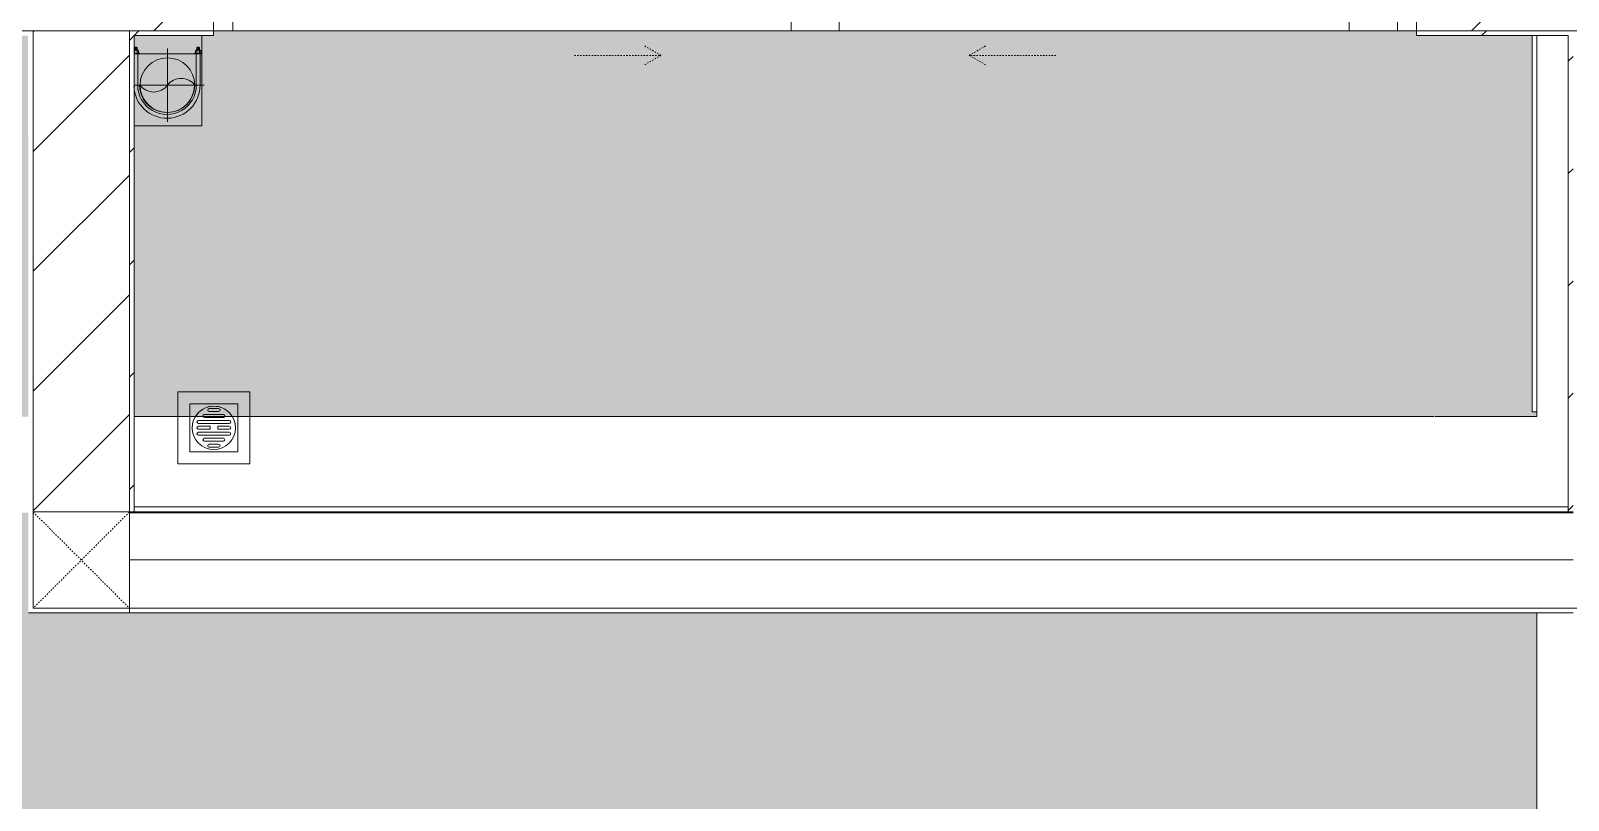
# Model space of a CAD drawing. Header units: millimetres. Extents: x 5357 to 201988, y -16345 to 109895.
# Drawn here: x 65848 to 69043, y 22938 to 24537 of the extents above; entities that cross this region are included whole.
import ezdxf

# ---------------------------------------------------------------- set-up
doc = ezdxf.new("R2010")
doc.units = ezdxf.units.MM
for name, pattern in [('Dash', [6, 3, -3]), ('Grid Line', [22.225, 12.7, -3.175, 3.175, -3.175]), ('IMPORT-CENTER _3_', [10.159999999999998, 6.35, -1.27, 1.27, -1.27])]:
    doc.linetypes.add(name, pattern=pattern)
for name, color, linetype, lineweight in [('0-1', 7, 'Continuous', 5), ('A-CLNG-PATT', 13, 'Continuous', 9), ('A-DETL-THIN', 151, 'Continuous', 9), ('A-DOOR', 31, 'Continuous', 9), ('A-DOOR-FRAM', 31, 'Continuous', 9), ('A-DOOR-HDLN', 31, 'Dash', 9), ('A-FLOR-1', 10, 'Continuous', 9), ('A-FLOR-2', 53, 'Continuous', 9), ('A-WALL', 113, 'Continuous', 9), ('A-WALL-4', 113, 'Continuous', 18), ('A-WALL-PATT-2', 53, 'Continuous', 9), ('A-WALL-PATT-3', 111, 'Continuous', 9), ('G-IMPT', 8, 'Continuous', 9), ('G-IMPT-2', 8, 'IMPORT-CENTER _3_', 9), ('I-WALL-1', 9, 'Continuous', 18), ('I-WALL-2', 53, 'Continuous', 9), ('M-EQPM', 50, 'Continuous', 9), ('S-COLS', 52, 'Continuous', 9), ('S-COLS-2', 9, 'Continuous', 18), ('S-COLS-5', 52, 'Continuous', 18), ('S-COLS-6', 52, 'Dash', 9), ('S-COLS-HDLN', 52, 'Dash', 9), ('S-GRID-1', 1, 'Grid Line', 9)]:
    doc.layers.add(name, color=color, linetype=linetype, lineweight=lineweight)
pattern_1 = [(45, (0, 0), (-116.6726188957803, 116.6726188957803), [])]
pattern_2 = [(45, (0, 0), (-124.4507934888324, 124.4507934888324), [])]
pattern_3 = [(37.50000000000001, (0, 0), (-17.88236472072245, 546.9680205030227), [7.376, -424.107, 7.376, -475.204, -461.289]), (37.50000000000001, (0, 0), (-17.88236472072245, 546.9680205030227), [-914.063, 7.376, -453.913]), (7.499999999999999, (0, 0), (502.3874021811659, 801.1234366835483), [7.376, -225.398, 7.376, -381.526, -149.032]), (7.499999999999999, (0, 0), (502.3874021811659, 801.1234366835483), [-621.6759999999999, 7.376, -141.656]), (327.5, (-349.161, 0), (884.0132789874152, 1.606622207751172), [7.376, -134.559, 7.376, -503.591, -667.095]), (327.5, (-349.161, 0), (884.0132789874152, 1.606622207751172), [-652.9019999999999, 7.376, -659.7189999999999]), (317.5, (-349.161, 0), (853.3502552893566, 249.1463045031776), [7.376, -63.591, 7.376, -327.591, -383.225]), (317.5, (-349.161, 0), (853.3502552893566, 249.1463045031776), [-405.935, 7.376, -375.849])]

# ---------------------------------------------------------------- blocks, each defined once
blk = doc.blocks.new('NCV_TKTC_KET CAU_rvt-1-TKCS_MB SÂN ĐƯỜNG NỘI BỘ')
at = {"layer": 'A-FLOR-1'}
for p, q in [((66267.56428701627, 24536.93603804682), (66227.56428701639, 24536.93603804682)), ((67427.56428701627, 24536.93603804682), (66267.56428701627, 24536.93603804682)), ((68727.56428701627, 24536.93603804682), (67427.56428701627, 24536.93603804682))]:
    blk.add_line(p, q, dxfattribs=at)
at = {"layer": 'S-COLS-2'}
blk.add_line((68952.56428701631, 24536.9360380453), (69352.56428701631, 24536.93603804529), dxfattribs=at)
blk = doc.blocks.new('NCV_TKTC_TANG 1_rvt-1-TKCS_MB SÂN ĐƯỜNG NỘI BỘ')
at = {"layer": 'A-WALL-PATT-2'}
h = blk.add_hatch(dxfattribs=at)
h.set_pattern_fill('FP_2', color=256, style=0, pattern_type=2)
h.set_pattern_definition(pattern_1)
h.paths.add_polyline_path([(66052.56428701642, 23537.36286042273), (66062.56428701642, 23537.36286042273), (66062.56428701643, 24536.93603804684), (66052.56428701642, 24536.93603804684), (66052.56428701642, 23637.4024350348)])
h = blk.add_hatch(dxfattribs=at)
h.set_pattern_fill('FP_2', color=256, style=0, pattern_type=2)
h.set_pattern_definition(pattern_1)
h.paths.add_polyline_path([(69042.5642870163, 24526.93603804532), (69052.56428701631, 24526.93603804532), (69052.56428701631, 24536.93603804684), (68727.56428701643, 24536.93603804684), (68727.56428701643, 24526.93603804532), (68977.56428701642, 24526.93603804534)])
h.paths.add_polyline_path([(66227.56428701643, 24526.93603804535), (66227.56428701643, 24536.93603804684), (66062.56428701643, 24536.93603804684), (66062.56428701643, 24526.93603804535), (66223.56428701675, 24526.93603804535)])
h = blk.add_hatch(dxfattribs=at)
h.set_pattern_fill('FP_2', color=256, style=0, pattern_type=2)
h.set_pattern_definition(pattern_1)
h.paths.add_polyline_path([(69052.56428701631, 23537.36286042269), (69052.56428701631, 24526.93603804532), (69042.5642870163, 24526.93603804532), (69042.5642870163, 23537.36286042269)])
at = {"layer": 'A-FLOR-2'}
blk.add_line((66267.56428701628, 24536.93603804422), (67427.56428701628, 24536.93603804423), dxfattribs=at)
at = {"layer": 'I-WALL-1'}
for p, q in [((66052.56428701637, 24536.93603804534), (66052.56428701636, 23537.3628604227)), ((66062.56428701637, 24536.93603804534), (66052.56428701637, 24536.93603804534)), ((66227.56428701639, 24536.93603804534), (66062.56428701637, 24536.93603804534)), ((66062.56428701634, 23537.3628604227), (66062.56428701637, 24526.93603804534)), ((66062.56428701637, 24526.93603804534), (66227.56428701639, 24526.93603804533)), ((66227.56428701639, 24526.93603804533), (66227.56428701639, 24536.93603804534)), ((69052.56428701623, 24536.9360380453), (68727.56428701637, 24536.9360380453)), ((68727.56428701637, 24536.9360380453), (68727.56428701637, 24526.9360380453)), ((68727.56428701637, 24526.9360380453), (69042.56428701623, 24526.9360380453)), ((69042.56428701623, 24526.9360380453), (69042.56428701621, 23537.36286042269)), ((66052.56428701636, 23537.3628604227), (66062.56428701634, 23537.3628604227)), ((69042.56428701621, 23537.36286042269), (69052.56428701621, 23537.36286042269))]:
    blk.add_line(p, q, dxfattribs=at)
at = {"layer": 'I-WALL-2'}
for p, q in [((66062.56428701634, 23547.3628604227), (69042.56428701621, 23547.36286042269)), ((69042.56428701621, 23537.36286042269), (66062.56428701634, 23537.3628604227))]:
    blk.add_line(p, q, dxfattribs=at)
blk = doc.blocks.new('DEG_02-DEG_03 - DEG_02-2500x2400mm-CỬA ĐI 02 CÁNH TRƯỢT-V11-TKCS_MB SÂN ĐƯỜNG NỘI BỘ')
at = {"layer": 'A-DOOR'}
for p, q in [((-1110.000000000041, 100.0000000009734), (-1210.000000000008, 100.0000000009737)), ((-1210.000000000008, 99.71107408424554), (-1210.000000000008, 60.00000000097371)), ((-1110.000000000041, 100.0000000009734), (-50.00000000001205, 100.00000000097)), ((-1110.000000000041, 60.00000000097339), (-1110.000000000041, 99.70621001157677)), ((49.99999999998782, 100.0000000009696), (-50.00000000001219, 100.00000000097)), ((-50.00000000001219, 99.65465084125074), (-50.00000000001219, 60.00000000096997)), ((49.99999999998769, 60.00000000096964), (49.99999999998782, 99.649786768582)), ((-1210.000000000008, 60.00000000097371), (-1110.000000000041, 60.00000000097339)), ((-50.00000000001219, 60.00000000096997), (-1110.000000000041, 60.00000000097339)), ((49.99999999998773, 60.00000000096968), (-50.00000000001174, 60.00000000097)), ((-50.00000000001174, 60.00000000097), (-50.00000000001187, 20.00000000097)), ((-50.00000000001219, 60.00000000096997), (49.99999999998769, 60.00000000096964)), ((49.9999999999876, 20.00000000096968), (49.99999999998773, 60.00000000096968)), ((49.99999999998769, 60.00000000096968), (1109.999999999963, 60.00000000096625)), ((1209.999999999991, 60.00000000096593), (1109.999999999963, 60.00000000096625)), ((1109.999999999963, 60.00000000096625), (1109.999999999963, 20.00000000096625)), ((1209.999999999992, 20.00000000096593), (1209.999999999991, 60.00000000096593)), ((-50.00000000001187, 20.00000000097), (49.9999999999876, 20.00000000096968)), ((1109.999999999963, 20.00000000096625), (49.99999999998755, 20.00000000096968)), ((1109.999999999963, 20.00000000096625), (1209.999999999992, 20.00000000096593))]:
    blk.add_line(p, q, dxfattribs=at)
at = {"layer": 'A-DOOR-FRAM'}
for p, q in [((-1210.000000000008, 100.0000000009826), (-1250.000000000008, 100.0000000009827)), ((-1250.000000000008, 99.71301971332188), (-1250.000000000008, 9.82735759436082e-10)), ((-1210.000000000008, 9.82616263356384e-10), (-1210.000000000008, 99.71107408425439)), ((1249.999999999991, 100.000000000975), (1209.999999999992, 100.0000000009748)), ((1209.999999999992, 99.5933635255961), (1209.999999999992, 9.751556895309931e-10)), ((1249.999999999991, 9.746565554635823e-10), (1249.999999999991, 99.59141789652895)), ((-1250.000000000008, 9.827399893858058e-10), (-1210.000000000008, 9.82616263356384e-10)), ((1209.999999999992, 9.751477287656132e-10), (1249.999999999991, 9.746565554635823e-10))]:
    blk.add_line(p, q, dxfattribs=at)
at = {"layer": 'A-DOOR-HDLN'}
for p, q in [((-320.3777070951292, 151.0548504054296), (-355.0187232465066, 171.0548504054297)), ((320.3777070951062, 151.0548504054296), (355.0187232464837, 171.0548504054297)), ((-500.3777070951292, 151.0548504054296), (-320.3777070951292, 151.0548504054296)), ((-320.3777070951292, 151.0548504054296), (-355.0187232465067, 131.0548504054297)), ((320.3777070951062, 151.0548504054296), (355.0187232464839, 131.0548504054297)), ((500.3777070951063, 151.0548504054296), (320.3777070951062, 151.0548504054296))]:
    blk.add_line(p, q, dxfattribs=at)
blk = doc.blocks.new('TKTC_XREF_251221_MB TANG 1 - TKTC_XREF_260130_MB TANG 1_dwg_CUM U_DN100-V314-TKCS_MB SÂN ĐƯỜNG NỘI BỘ')
at = {"layer": 'G-IMPT'}
for p, q in [((-79.08000000003727, 66.59999999998486), (-79.08000000003727, 63.40000000001281)), ((-76.55674447826576, 66.59999999998486), (-76.55674447826576, 63.40000000001281)), ((-74.64941131308208, 66.59999999998486), (-74.64941131308208, 63.40000000001281)), ((-72.68000000003727, 69.32000000011641), (-72.68000000003727, 60.68000000000232)), ((-66.92000000000002, 67.88000000001863), (-71.72000000005124, 67.88000000001863)), ((-65, 69), (0, 69)), ((-66.92000000000002, 62.11999999998137), (-71.72000000005124, 62.11999999998137)), ((-79.08000000003727, -63.40000000001515), (-79.08000000003727, -66.59999999998719)), ((-76.55674447826576, -63.40000000001515), (-76.55674447826576, -66.59999999998719)), ((-74.64941131308208, -63.40000000001515), (-74.64941131308208, -66.59999999998719)), ((-72.68000000003727, -60.67999999988359), (-72.68000000003727, -68.59188874148197)), ((-66.92000000000002, -62.11999999998137), (-71.72000000005124, -62.11999999998137)), ((-66.92000000000002, -67.88000000001864), (-71.72000000005124, -67.88000000001864))]:
    blk.add_line(p, q, dxfattribs=at)
at = {"layer": 'G-IMPT', "flags": 128}
for points in [[(-72.68000000003727, 67.55999999997323), (-78.12000000001863, 67.55999999997323), (-78.12000000001863, 62.43999999991036), (-72.68000000003727, 62.43999999991036)], [(-71.72000000005124, 59.24000000002327), (-66.92000000000002, 59.24000000002327), (-66.92000000000002, 70.76000000009546), (-71.72000000005124, 70.76000000009546)], [(-66.92000000000002, 70.76000000009546), (-66.92000000000002, 72.68000000006752), (-65, 72.68000000006752), (-65, 57.31999999993248), (-66.92000000000002, 57.31999999993248), (-66.92000000000002, 59.24000000002327)], [(-65, 61), (0, 61), (0, 57)], [(-72.68000000003727, -62.44000000002678), (-78.12000000001863, -62.44000000002678), (-78.12000000001863, -67.56000000008964), (-72.68000000003727, -67.56000000008964)], [(-66.92000000000557, -68.6501953249453), (-66.92000000000557, -59.23999999982887), (-71.72000000005646, -59.23999999982887)], [(-66.92000000000557, -59.23999999982887), (-66.92000000002291, -57.31999999986049), (-65.00000000000254, -57.31999999986049), (-65.00000000001988, -68.66963085278819)], [(-65, -61), (0, -61), (0, -57)]]:
    blk.add_lwpolyline(points, dxfattribs=at)
at = {"layer": 'G-IMPT'}
for centre, radius, start, end in [((-78.12000000001863, 66.59999999998486), 0.9600000000061186, 90, 180), ((-71.12000000006054, 69.32000000011641), 1.560000000009881, 112.6198649540289, 247.3801350459707), ((-67.88000000001398, 65.00000000006054), 4.800000000030275, 143.1301023474858, 216.8698976525137), ((0, 0), 69, 271.9547635612209, 90), ((-78.12000000001863, 63.40000000001281), 0.9600000000061222, 180.0000000000002, 269.9999999999998), ((-71.12000000006054, 60.68000000000232), 1.560000000009881, 112.619864954029, 247.3801350459706), ((0, 0), 60.99999999999994, 269.9999999999999, 89.99999999999997), ((0, 0), 56.99999999999995, 269.9999999999999, 89.99999999999994), ((-78.12000000001863, -63.40000000001515), 0.9600000000061186, 90, 180), ((-71.12000000006054, -60.67999999988359), 1.560000000009881, 112.619864954029, 247.3801350459706), ((-67.88000000001398, -64.99999999993946), 4.800000000030275, 143.1301023474859, 216.8698976525137), ((-78.12000000001863, -66.59999999998719), 0.9600000000061258, 180.0000000000004, 270.0000000000001)]:
    blk.add_arc(centre, radius, start, end, dxfattribs=at)
blk = doc.blocks.new('TKTC_XREF_251221_MB TANG 1 - TKTC_XREF_260130_MB TANG 1_dwg_$cc-V315-TKCS_MB SÂN ĐƯỜNG NỘI BỘ')
at = {"layer": 'G-IMPT'}
blk.add_circle((0, 0), 0.5000000000000004, dxfattribs=at)
for centre, radius, start, end in [((0, 0), 0.5000000000000003, 90.00000000000006, 269.9999999999997), ((0.1875, 0.25), 0.3125000000000003, 126.869897645844, 233.1301023541557), ((-0.1875, -0.25), 0.3125000000000003, 306.8698976458436, 53.13010235415602)]:
    blk.add_arc(centre, radius, start, end, dxfattribs=at)
at = {"layer": 'G-IMPT-2'}
for p, q in [((0, -0.672782923600149), (0, 0.6068078832183782)), ((-0.672782923600149, 0), (0.672782923600149, 0))]:
    blk.add_line(p, q, dxfattribs=at)
blk = doc.blocks.new('TKTC_XREF_251221_MB TANG 1 - TKTC_XREF_260130_MB TANG 1_dwg_THU NUOC - THU NUOC-444531-TKCS_MB TẦNG 1-4202120-TKCS_MB SÂN ĐƯỜNG NỘI BỘ')
at = {"layer": 'M-EQPM'}
for p, q in [((-1.076682540792887, 35.63507364413298), (18.54295401777546, 35.63507364413298)), ((-23.34306327274206, 10.80397593692725), (40.86986895846923, 10.80397593692725)), ((40.86986895846923, 4.803975936927253), (-23.34306327274207, 4.803975936927253)), ((-11.0263537124436, 23.2567378039812), (28.49262518942623, 23.2567378039812)), ((28.49262518942617, 17.25673780398092), (-11.02635371244366, 17.25673780398092)), ((18.54295401777542, 29.63507364413298), (-1.076682540792919, 29.63507364413298)), ((-23.34306327274207, -13.64878593012677), (40.86986895846923, -13.64878593012677)), ((40.86986895846923, -19.64878593012677), (-23.34306327274206, -19.64878593012677)), ((-11.02635371244367, -26.10154779718074), (28.49262518942617, -26.10154779718074)), ((28.49262518942623, -32.10154779718074), (-11.0263537124436, -32.10154779718074)), ((-1.076682540792921, -38.47988363733264), (18.54295401777542, -38.47988363733264)), ((18.54295401777546, -44.47988363733251), (-1.076682540792889, -44.47988363733251))]:
    blk.add_line(p, q, dxfattribs=at)
at = {"layer": 'M-EQPM', "flags": 128}
for points in [[(83.7331357385038, -79.42240499659985), (83.7331357385038, 70.57759500340018), (-66.26686426149621, 70.57759500340018), (-66.26686426149621, -79.42240499659985)], [(58.73313573849118, -54.4224049965999), (58.73313573849118, 45.57759500340042), (-41.26686426150863, 45.57759500340042), (-41.26686426150863, -54.4224049965999)]]:
    blk.add_lwpolyline(points, close=True, dxfattribs=at)
for points in [[(-23.34306327276718, -1.196024063072746), (0.7331357384912665, -1.196024063072746), (0.7331357384912665, -7.196024063072747), (-23.3430632727672, -7.196024063072747)], [(40.86986895844411, -7.196024063072747), (16.73313573849127, -7.196024063072747), (16.73313573849127, -1.196024063072746), (40.86986895844411, -1.196024063072746)]]:
    blk.add_lwpolyline(points, dxfattribs=at)
at = {"layer": 'M-EQPM'}
for centre, radius, start, end in [((8.733135738478751, -4.422404996599722), 45.00000000000001, 359.9999999999996, 179.9999999999994), ((8.733135738478751, -4.422404996599722), 45.00000000000008, 359.9999999999996, 179.9999999999997), ((-1.076682540792885, 32.63507364413298), 3, 90.0000000000001, 269.9999999999984), ((18.54295401777544, 32.63507364413298), 3.000000000000002, 269.9999999999989, 89.99999999999922), ((-23.34306327274206, 7.803975936927253), 2.999999999999996, 90.00000000000037, 269.999999999999), ((-11.02635371244363, 20.25673780398123), 2.999999999999996, 90.00000000000018, 269.9999999999985), ((28.49262518942619, 20.25673780398123), 2.999999999999997, 269.9999999999988, 89.99999999999919), ((40.86986895846923, 7.803975936927253), 3.000000000000002, 269.9999999999996, 89.99999999999999), ((8.733135738478751, -4.422404996599722), 44.99999999999999, 180.0000000000005, 359.9999999999993), ((8.733135738478751, -4.422404996599722), 45.00000000000008, 179.9999999999997, 359.9999999999988), ((-23.34306327276718, -4.196024063072747), 3.000000000000002, 90.00000000000038, 269.9999999999989), ((-23.34306327274206, -16.64878593012677), 2.99999999999999, 90.00000000000034, 269.9999999999989), ((-11.02635371244363, -29.10154779718074), 2.999999999999996, 90.00000000000087, 269.9999999999993), ((28.49262518942619, -29.10154779718074), 3, 270.0000000000001, 90.00000000000044), ((40.86986895844411, -4.196024063072747), 3.000000000000011, 269.9999999999996, 89.99999999999997), ((40.86986895846923, -16.64878593012677), 3.000000000000003, 269.9999999999995, 89.99999999999957), ((-1.076682540792885, -41.47988363733249), 3.000000000000006, 90.00000000000091, 269.9999999999991), ((18.54295401777544, -41.47988363733249), 3.000000000000001, 270, 90.0000000000004)]:
    blk.add_arc(centre, radius, start, end, dxfattribs=at)
blk = doc.blocks.new('TKTC_XREF_251221_MB TANG 1 - TKTC_XREF_260130_MB TANG 1_dwg-4202109-TKCS_MB SÂN ĐƯỜNG NỘI BỘ')
at = {"layer": 'G-IMPT'}
blk.add_line((-137089.4852328213, -376857.780731657), (-136948.5665600976, -376857.780731657), dxfattribs=at)
at = {"layer": 'G-IMPT', "flags": 128}
for points in [[(-137089.4840662633, -376857.6652922045), (-136948.3260236584, -376857.6652922045), (-136948.5756488264, -376819.7188396293)], [(-136948.5665600976, -376857.780731657), (-136948.5665600976, -377007.4500991936), (-137089.1006034388, -377007.4500991936)]]:
    blk.add_lwpolyline(points, dxfattribs=at)
for name, p, xscale, yscale, zscale, rotation in [('TKTC_XREF_251221_MB TANG 1 - TKTC_XREF_260130_MB TANG 1_dwg_CUM U_DN100-V314-TKCS_MB SÂN ĐƯỜNG NỘI BỘ', (-137020.9868952888, -376922.6903796882), 0.9975000000000007, 0.9975000000000007, 0.9975000000000007, 270.0009913382947), ('TKTC_XREF_251221_MB TANG 1 - TKTC_XREF_260130_MB TANG 1_dwg_$cc-V315-TKCS_MB SÂN ĐƯỜNG NỘI BỘ', (-137020.097445009, -376922.6903796896), 113.7150000000073, 113.7150000000073, 113.7150000000073, 89.99900866374671)]:
    blk.add_blockref(name, p, dxfattribs=dict(xscale=xscale, yscale=yscale, zscale=zscale, rotation=rotation))
blk.add_blockref('TKTC_XREF_251221_MB TANG 1 - TKTC_XREF_260130_MB TANG 1_dwg_THU NUOC - THU NUOC-444531-TKCS_MB TẦNG 1-4202120-TKCS_MB SÂN ĐƯỜNG NỘI BỘ', (-136932.3056547328, -377630.4266237142))
blk = doc.blocks.new('TKTC_XREF_251221_MB TANG 1 - TKTC_XREF_251221_MB TANG 1-2038492-TKCS_MB SÂN ĐƯỜNG NỘI BỘ')
blk.add_blockref('TKTC_XREF_251221_MB TANG 1 - TKTC_XREF_260130_MB TANG 1_dwg-4202109-TKCS_MB SÂN ĐƯỜNG NỘI BỘ', (169499.1006034364, 384109.7188396295))
blk = doc.blocks.new('G1_SOF - BO TRU - 200x200-V994-TKCS_MB SÂN ĐƯỜNG NỘI BỘ')
at = {"layer": 'S-COLS-HDLN'}
for p, q in [((-100.0000000000001, 99.99999999999922), (99.57317762389563, -99.5731776238953)), ((100, 99.9999999999998), (-99.50559005606024, -99.50559005606146))]:
    blk.add_line(p, q, dxfattribs=at)

msp = doc.modelspace()

# ---------------------------------------------------------------- hatches: boundary and pattern name
at = {"layer": 'A-CLNG-PATT'}
h = msp.add_hatch(dxfattribs=at)
h.set_pattern_fill('FP_4', color=256, style=0, pattern_type=2)
h.set_pattern_definition(pattern_3)
h.paths.add_polyline_path([(48932.88992502882, 20988.22802957537), (50602.56428701518, 20988.22802957537), (50602.56428701518, 23326.93603804525), (49442.5642870163, 23326.93603804525), (49442.56428701628, 24527.36286042138), (45852.56428701629, 24528.60192800554), (45852.18994023846, 24536.93603804756), (44802.56428701618, 24535.31038482536), (44802.56428701618, 24527.36286042141), (44812.56428701617, 24527.36286042141), (44812.56428701617, 20988.22802957537), (47943.40025313284, 20988.22802957537)])
h.paths.add_polyline_path([(49652.63561799383, 23437.36286042147), (49652.63561799383, 23535.31038482557), (49652.56428701641, 23535.3103848256), (49652.56428701641, 23437.36286042147)])
h.paths.add_polyline_path([(49662.56428701641, 23546.93603804537), (50602.56428701518, 23546.93603804537), (50602.56428701518, 23735.31038482565), (52717.56428701639, 23735.31038482565), (52717.56428701639, 24526.93603804537), (52327.56428701641, 24526.93603804537), (52327.56428701641, 24536.93603804756), (49827.56428701642, 24536.93603804756), (49827.56428701642, 24526.93603804541), (49662.56428701642, 24526.93603804541), (49662.56428701641, 23892.29860600212)])
h.paths.add_polyline_path([(59973.93857446445, 23735.31038482559), (60917.56428701634, 23735.31038482559), (60917.56428701634, 24526.93603804535), (60527.56428701643, 24526.93603804535), (60527.56428701643, 24536.93603804719), (58027.56428701644, 24536.93603804719), (58027.56428701644, 24526.93603804539), (57862.56428701644, 24526.93603804539), (57862.56428701644, 23735.31038482559), (59826.7831331221, 23735.31038482559)])
h.paths.add_polyline_path([(68977.5642870164, 23735.31038482559), (68977.5642870164, 23745.31038482559), (68967.56428701642, 23745.31038482559), (68967.56428701642, 24526.93603804532), (68727.56428701643, 24526.93603804532), (68727.56428701643, 24536.93603804684), (66227.56428701643, 24536.93603804684), (66227.56428701643, 24526.93603804535), (66062.56428701643, 24526.93603804535), (66062.56428701643, 23735.31038482559), (68970.89762034974, 23735.31038482559)])
h.paths.add_polyline_path([(57642.5642870163, 23735.31038482559), (57642.5642870163, 24526.93603804465), (52952.5642870164, 24526.93603804466), (52952.5642870164, 23735.31038482565), (57405.91797576804, 23735.31038482559)])
h.paths.add_polyline_path([(63002.56428701604, 23735.31038482565), (65842.56428701634, 23735.31038482565), (65842.0642870163, 24526.93603804463), (61137.56428701626, 24526.93603804463), (61137.56428701626, 23735.31038482565), (62802.56428701604, 23735.31038482565)])
h.paths.add_polyline_path([(54052.18994023845, 24536.93603804719), (54052.4929560425, 24537.3628604215), (54052.18994023845, 24537.3628604215)])
h = msp.add_hatch(dxfattribs=at)
h.set_pattern_fill('FP_4', color=256, style=0, pattern_type=2)
h.set_pattern_definition(pattern_3)
h.paths.add_polyline_path([(73427.56428701583, 20988.22802957535), (77152.63561799374, 20988.22802957535), (77152.63561799374, 21186.12321143512), (73227.56428701583, 21186.12321143512), (73227.56428701583, 20988.22802957535)])
h.paths.add_polyline_path([(71452.56428701623, 20988.22802957537), (73127.56428701583, 20988.22802957537), (73127.56428701583, 21186.12321143512), (69177.5642870164, 21186.12321143512), (69177.5642870164, 20988.22802957537), (71352.56428701639, 20988.22802957537)])
h.paths.add_polyline_path([(63458.08086915319, 20988.22802957537), (68977.5642870164, 20988.22802957537), (68977.5642870164, 23327.36286042142), (65842.56428701634, 23327.36286042144), (65842.56428701634, 23535.31038482564), (63002.56428701604, 23535.31038482564), (63002.56428701604, 20988.22802957537)])
h.paths.add_polyline_path([(62802.56428701602, 20988.22802957537), (62802.56428701719, 23535.31038482564), (61152.56428701636, 23535.31038482564), (61152.56428701636, 23335.31038482558), (61137.56428701626, 23335.31038482558), (61137.56428701626, 23327.36286042142), (57652.56428701636, 23327.36286042142), (57652.56428701636, 23337.36286042148), (57642.5642870163, 23339.90163963335), (57642.5642870163, 23535.31038482564), (56902.56428701547, 23535.31038482564), (56902.56428701561, 20988.22802957537), (61262.02731923711, 20988.22802957537)])
h.paths.add_polyline_path([(50802.56428701519, 20988.22802957537), (56692.5642870156, 20988.22802957537), (56692.5642870156, 23525.31038482563), (56702.56428701591, 23525.31038482563), (56702.56428701592, 23535.31038482564), (52952.5642870164, 23535.31038482564), (52952.5642870164, 23335.31038482558), (52937.5642870163, 23335.31038482558), (52937.5642870163, 23326.93603804525), (50802.56428701519, 23326.93603804525), (50802.56428701519, 21788.36946817104)])
at = {"layer": 'A-WALL-PATT-3'}
h = msp.add_hatch(dxfattribs=at)
h.set_pattern_fill('FP_1', color=256, style=0, pattern_type=2)
h.set_pattern_definition(pattern_2)
h.paths.add_polyline_path([(66052.56428701642, 24536.93603804684), (66227.56428701643, 24537.36286042134), (66227.56428701643, 24736.9360380447), (66052.56428701771, 24736.9360380447), (66052.56428701642, 24537.353132276)])
h.paths.add_polyline_path([(68727.56428701643, 24536.93603804684), (68952.56428701639, 24537.36286042134), (68952.56428701642, 24736.9360380447), (68727.56428701643, 24736.9360380447), (68727.56428701643, 24537.22301833201)])
h = msp.add_hatch(dxfattribs=at)
h.set_pattern_fill('FP_1', color=256, style=0, pattern_type=2)
h.set_pattern_definition(pattern_2)
h.paths.add_polyline_path([(65878.94602650726, 23536.93603804532), (66052.56428701642, 23536.93603804532), (66052.56428701642, 24536.93603804684), (65852.56428701636, 24536.93603804684), (65852.57618104802, 23536.93603804532)])

# ---------------------------------------------------------------- linework, layer by layer
at = {"layer": 'A-DETL-THIN'}
for p, q in [((65852.56428701627, 24536.9360380446), (61127.56428701632, 24536.93603804462)), ((65852.56428701627, 24537.36286042131), (65852.56428701627, 23337.36286042143)), ((65852.56428701627, 23337.3628604214), (65852.56428701627, 24536.9360380446)), ((74627.56428701643, 23337.36286042137), (65852.56428701627, 23337.3628604214)), ((65852.56428701627, 23337.36286042143), (74627.56428701643, 23337.36286042116))]:
    msp.add_line(p, q, dxfattribs=at)
at = {"layer": 'A-WALL'}
for p, q in [((64852.56428701628, 24536.93603804531), (66052.56428701627, 24536.93603804531)), ((67427.56428701627, 24536.93603804531), (66267.56428701627, 24536.93603804531)), ((68967.56428701634, 23763.19425054055), (68967.56428701634, 24526.9360380453)), ((68977.56428701634, 24526.9360380453), (68977.56428701634, 23764.56128550081)), ((68967.56428701634, 23745.31038482556), (68967.56428701634, 23762.91789488903)), ((68967.56428701634, 23745.31038482556), (68977.56428701634, 23745.31038482556)), ((68977.56428701634, 23764.28541811016), (68977.56428701634, 23735.31038482556)), ((66062.56428701634, 23735.31038482557), (68763.59096866162, 23735.31038482556)), ((68765.68464331434, 23735.31038482556), (68977.56428701634, 23735.31038482556)), ((65852.56428701627, 23536.9360380453), (66052.56428701627, 23536.9360380453)), ((66052.63561799379, 23535.31038482558), (69052.63561799383, 23535.31038482557)), ((66052.56428701627, 23437.3628604214), (69052.63561799379, 23437.36286042139)), ((66052.63561799358, 23337.36286042143), (69052.6356179938, 23337.36286042142)), ((69052.6356179938, 23327.36286042142), (66052.63561799358, 23327.36286042143)), ((68977.56428701634, 20988.22802957535), (68977.56428701634, 23327.36286042142))]:
    msp.add_line(p, q, dxfattribs=at)
at = {"layer": 'A-WALL-4'}
for p, q in [((65852.56428701627, 23337.36286042144), (65852.56428701627, 24536.93603804531)), ((66052.56428701627, 23536.9360380453), (66052.56428701627, 24536.93603804531)), ((66052.56428701707, 24536.93603804531), (66227.56428701627, 24536.93603804531)), ((68727.56428701627, 24536.9360380453), (68977.56428701707, 24536.9360380453)), ((65842.56428701628, 23327.36286042143), (66052.63561799358, 23327.36286042143)), ((66052.63561799358, 23337.36286042143), (65852.56428701626, 23337.36286042143)), ((66052.63561799358, 23327.36286042143), (66052.63561799358, 23337.36286042143))]:
    msp.add_line(p, q, dxfattribs=at)
at = {"layer": 'S-COLS'}
for p, q in [((65852.56428701633, 24536.93603804531), (66052.56428701633, 24536.93603804531)), ((66052.56428701633, 23536.9360380453), (65852.56428701633, 23536.9360380453))]:
    msp.add_line(p, q, dxfattribs=at)
at = {"layer": 'S-COLS-5'}
for p, q in [((65852.56428701633, 23536.9360380453), (65852.56428701633, 23337.36286042142)), ((66052.56428701633, 23337.36286042142), (66052.56428701633, 23536.9360380453)), ((65852.56428701633, 23336.93603804531), (66052.56428701633, 23336.93603804531))]:
    msp.add_line(p, q, dxfattribs=at)
at = {"layer": 'S-GRID-1'}
msp.add_line((131551.7912712215, 24536.9360380451), (29351.79127122149, 24536.93603804543), dxfattribs=at)

# ---------------------------------------------------------------- block references
at = {"layer": '0-1'}
for name in ['NCV_TKTC_KET CAU_rvt-1-TKCS_MB SÂN ĐƯỜNG NỘI BỘ', 'NCV_TKTC_TANG 1_rvt-1-TKCS_MB SÂN ĐƯỜNG NỘI BỘ']:
    msp.add_blockref(name, (0, 0), dxfattribs=at)
at = {"layer": 'A-DOOR', "rotation": 180}
msp.add_blockref('DEG_02-DEG_03 - DEG_02-2500x2400mm-CỬA ĐI 02 CÁNH TRƯỢT-V11-TKCS_MB SÂN ĐƯỜNG NỘI BỘ', (67477.56428701626, 24636.9360380453), dxfattribs=at)
at = {"layer": 'M-EQPM'}
msp.add_blockref('TKTC_XREF_251221_MB TANG 1 - TKTC_XREF_251221_MB TANG 1-2038492-TKCS_MB SÂN ĐƯỜNG NỘI BỘ', (33652.56428701885, 17236.93603804514), dxfattribs=at)
at = {"layer": 'S-COLS-6'}
msp.add_blockref('G1_SOF - BO TRU - 200x200-V994-TKCS_MB SÂN ĐƯỜNG NỘI BỘ', (65952.56428701633, 23436.9360380453), dxfattribs=at)

doc.saveas('drawing.dxf')
